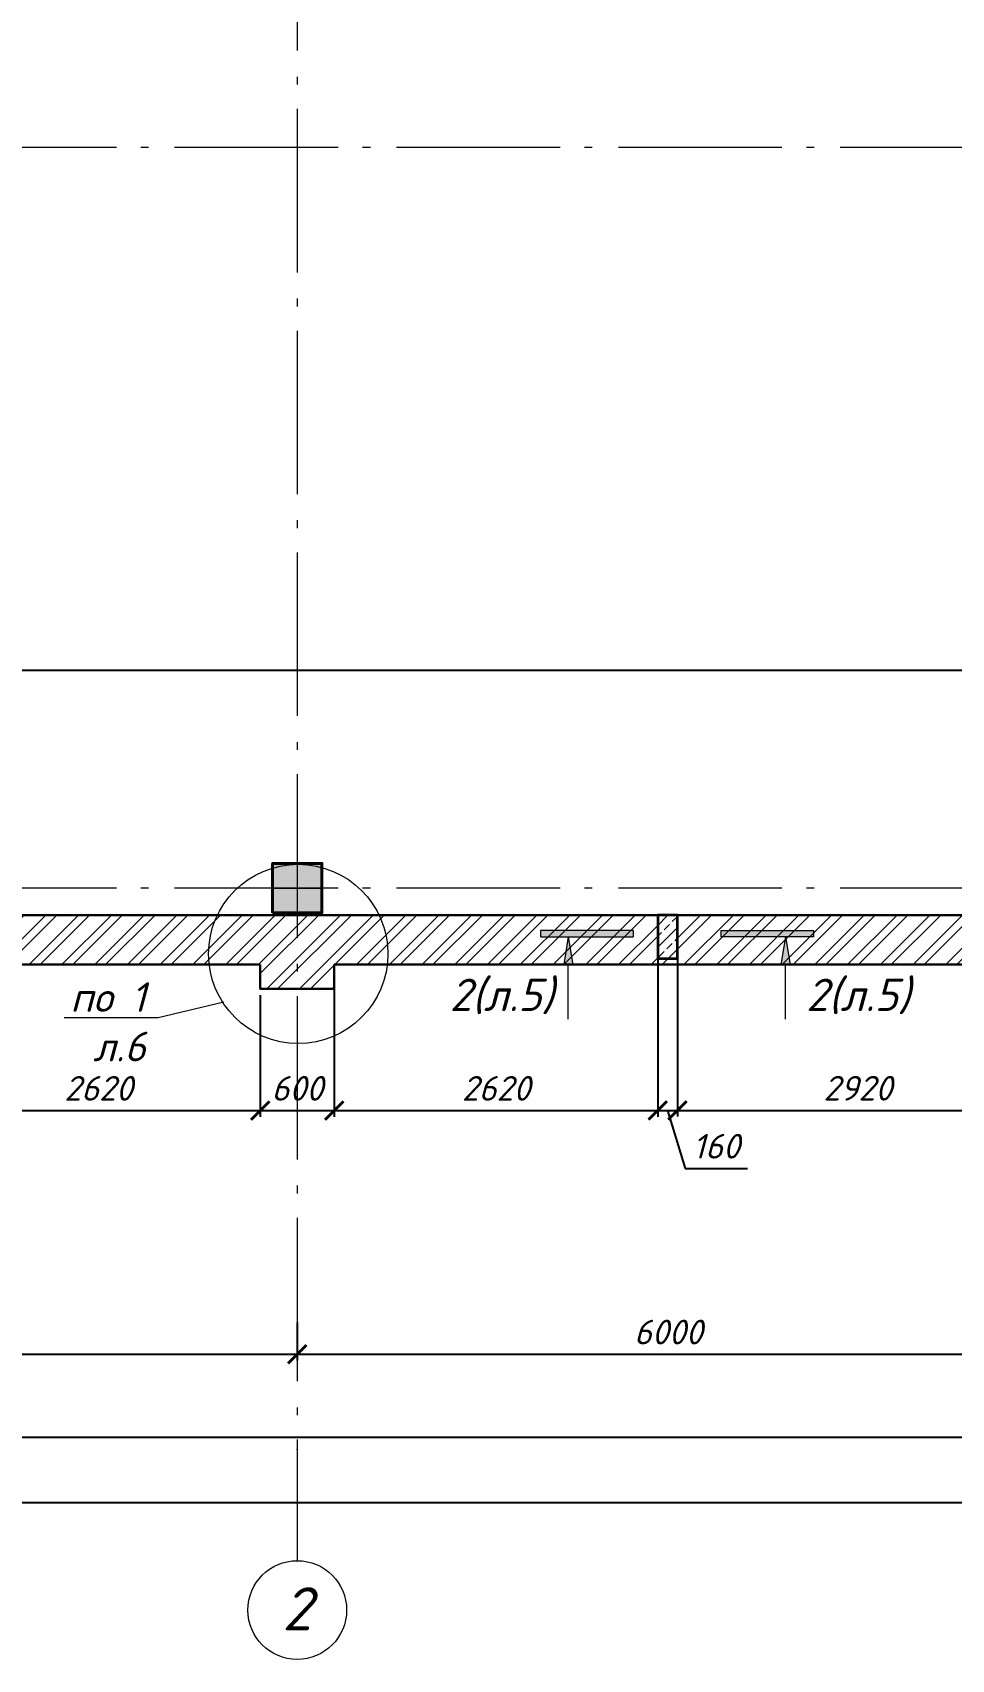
# Model space of a CAD drawing. Header units: millimetres. Extents: x -238377 to -11282, y -123214 to -44846.
# Drawn here: x -210795 to -203352, y -85462 to -72278 of the extents above; entities that cross this region are included whole.
import ezdxf
from ezdxf import colors
from ezdxf.entities.mleader import LeaderData, LeaderLine
from ezdxf.enums import TextEntityAlignment as Align
from ezdxf.math import Vec2, Vec3

# ---------------------------------------------------------------- set-up
doc = ezdxf.new("R2010")
doc.units = ezdxf.units.MM
doc.header["$MEASUREMENT"] = 0
doc.linetypes.add('Double Dashed', pattern=[1797.222233, 1325, -211.666656, 63.333344, -197.222233])
doc.linetypes.add('штриховаяX2', pattern=[38.1, 25.4, -12.7])
doc.layers.get('0').update_dxf_attribs({"lineweight": 5})
doc.layers.add('#Hatch', color=252, linetype='Continuous', lineweight=5, true_color=0x696969)
for name, color, linetype, lineweight in [('#Бетон', 10, 'Continuous', 35), ('#Выноски', 150, 'Continuous', 15), ('колонны_Ном._пера__94', 252, 'Continuous', 13), ('колонны_Ном._пера__99', 7, 'Continuous', 40), ('оси_Ном._пера__96', 7, 'Continuous', 5), ('оси_Ном._пера__97', 7, 'Continuous', 20), ('размеры', 7, 'Continuous', 5)]:
    doc.layers.add(name, color=color, linetype=linetype, lineweight=lineweight)
for name, color, linetype in [('#стены наруж', 7, 'Continuous'), ('колонны', 7, 'Continuous'), ('оси', 7, 'Continuous')]:
    doc.layers.add(name, color=color, linetype=linetype)
doc.styles.get("Standard").update_dxf_attribs({"font": 'isocpeui.ttf'})
doc.styles.add('STEP PR', font='isocpeui.ttf')
doc.styles.add('СГЕНЕРИР_СТИЛЬ_3', font='gost_2_304-81_type.ttf')
doc.dimstyles.get("Standard").update_dxf_attribs({"dimtxt": 200, "dimasz": 150, "dimexe": 50, "dimexo": 50, "dimgap": 80, "dimtad": 1, "dimdec": 0, "dimzin": 0, "dimdsep": 46, "dimtxsty": 'Standard', "dimblk": 'ARCHTICK', "dimcen": 5, "dimdle": 50, "dimadec": 0, "dimazin": 0, "dimtfac": 1, "dimtdec": 0, "dimtofl": 0, "dimtmove": 1, "dimatfit": 3, "dimfxl": 1, "dimtolj": 1, "dimtzin": 0, "dimarcsym": 0})

# ---------------------------------------------------------------- blocks, each defined once
blk = doc.blocks.new('Стандартный маркер сетки_2')
at = {"layer": 'оси_Ном._пера__96', "linetype": 'Double Dashed', "lineweight": 5}
for p, q in [((900, 0), (17157, 0)), ((17157, 0), (18057, 0))]:
    blk.add_line(p, q, dxfattribs=at)
blk.add_point((17157, 0), dxfattribs=at)
blk.add_point((17157, 0), dxfattribs=at)
at = {"layer": 'оси_Ном._пера__97', "linetype": 'Continuous'}
blk.add_circle((18457, 0), 400, dxfattribs=at)
at = {"layer": 'оси_Ном._пера__96', "style": 'СГЕНЕРИР_СТИЛЬ_3'}
blk.add_attdef('AC_MarkerText_1', text='', height=350, rotation=90, dxfattribs=at).set_placement((18727, -122), align=Align.BOTTOM_LEFT)
blk = doc.blocks.new('_ArchTick')
at = {"color": 0, "linetype": 'ByBlock', "const_width": 0.15}
blk.add_lwpolyline([(-0.5, -0.5), (0.5, 0.5)], dxfattribs=at)
blk = doc.blocks.new('*D24')
at = {"layer": 'Defpoints', "color": 0, "transparency": 16777216}
for p in [(-214651, -83762), (-147001, -83944), (-147001, -84189)]:
    blk.add_point(p, dxfattribs=at)
at = {"layer": 'размеры', "color": 0, "lineweight": -2, "transparency": 16777216}
for p, q in [((-214651, -83812), (-214651, -84239)), ((-147001, -83994), (-147001, -84239)), ((-214701, -84189), (-146951, -84189))]:
    blk.add_line(p, q, dxfattribs=at)
at = {"layer": 'размеры', "color": 0, "lineweight": -2, "transparency": 16777216, "xscale": 150, "yscale": 150, "zscale": 150, "rotation": 180}
blk.add_blockref('_ArchTick', (-214651, -84189), dxfattribs=at)
at = {"layer": 'размеры', "color": 0, "lineweight": -2, "transparency": 16777216, "xscale": 150, "yscale": 150, "zscale": 150}
blk.add_blockref('_ArchTick', (-147001, -84189), dxfattribs=at)
at = {"layer": 'размеры', "color": 0, "transparency": 16777216, "insert": (-180813, -84008), "char_height": 200, "attachment_point": 5}
blk.add_mtext('\\A1;67650', dxfattribs=at)
blk = doc.blocks.new('*D27')
at = {"layer": 'Defpoints', "color": 0, "transparency": 16777216}
for p in [(-214651, -82596), (-208651, -82681), (-208651, -82989)]:
    blk.add_point(p, dxfattribs=at)
at = {"layer": 'размеры', "color": 0, "lineweight": -2, "transparency": 16777216}
for p, q in [((-214651, -82646), (-214651, -83039)), ((-208651, -82731), (-208651, -83039)), ((-214701, -82989), (-208601, -82989))]:
    blk.add_line(p, q, dxfattribs=at)
at = {"layer": 'размеры', "color": 0, "lineweight": -2, "transparency": 16777216, "xscale": 150, "yscale": 150, "zscale": 150, "rotation": 180}
blk.add_blockref('_ArchTick', (-214651, -82989), dxfattribs=at)
at = {"layer": 'размеры', "color": 0, "lineweight": -2, "transparency": 16777216, "xscale": 150, "yscale": 150, "zscale": 150}
blk.add_blockref('_ArchTick', (-208651, -82989), dxfattribs=at)
at = {"layer": 'размеры', "color": 0, "transparency": 16777216, "insert": (-211646, -82809), "char_height": 200, "attachment_point": 5}
blk.add_mtext('\\A1;6000', dxfattribs=at)
blk = doc.blocks.new('*D28')
at = {"layer": 'Defpoints', "color": 0, "transparency": 16777216}
for p in [(-202651, -82571), (-208651, -82681), (-202651, -82989)]:
    blk.add_point(p, dxfattribs=at)
at = {"layer": 'размеры', "color": 0, "lineweight": -2, "transparency": 16777216}
for p, q in [((-202651, -82621), (-202651, -83039)), ((-208651, -82731), (-208651, -83039)), ((-208701, -82989), (-202601, -82989))]:
    blk.add_line(p, q, dxfattribs=at)
at = {"layer": 'размеры', "color": 0, "lineweight": -2, "transparency": 16777216, "xscale": 150, "yscale": 150, "zscale": 150, "rotation": 180}
blk.add_blockref('_ArchTick', (-208651, -82989), dxfattribs=at)
at = {"layer": 'размеры', "color": 0, "lineweight": -2, "transparency": 16777216, "xscale": 150, "yscale": 150, "zscale": 150}
blk.add_blockref('_ArchTick', (-202651, -82989), dxfattribs=at)
at = {"layer": 'размеры', "color": 0, "transparency": 16777216, "insert": (-205646, -82809), "char_height": 200, "attachment_point": 5}
blk.add_mtext('\\A1;6000', dxfattribs=at)
blk = doc.blocks.new('*D44')
at = {"layer": 'Defpoints', "color": 0, "transparency": 16777216}
for p in [(-210229, -64810), (-216741, -79210), (-216352, -79210)]:
    blk.add_point(p, dxfattribs=at)
at = {"layer": 'размеры', "color": 0, "lineweight": -2, "transparency": 16777216}
for p, q in [((-210279, -64810), (-216791, -64810)), ((-216741, -64760), (-216741, -79260)), ((-216402, -79210), (-216791, -79210))]:
    blk.add_line(p, q, dxfattribs=at)
at = {"layer": 'размеры', "color": 0, "lineweight": -2, "transparency": 16777216, "xscale": 150, "yscale": 150, "zscale": 150}
for p, rotation in [((-216741, -64810), 90), ((-216741, -79210), 270)]:
    blk.add_blockref('_ArchTick', p, dxfattribs=dict(at, rotation=rotation))
at = {"layer": 'размеры', "color": 0, "transparency": 16777216, "insert": (-216921, -71996), "char_height": 200, "attachment_point": 5, "rotation": 90}
blk.add_mtext('\\A1;14400', dxfattribs=at)
blk = doc.blocks.new('*D46')
at = {"layer": 'Defpoints', "color": 0, "transparency": 16777216}
for p in [(-214871, -76944), (-184751, -77241), (-184751, -77445)]:
    blk.add_point(p, dxfattribs=at)
at = {"layer": 'размеры', "color": 0, "lineweight": -2, "transparency": 16777216}
for p, q in [((-214871, -76994), (-214871, -77495)), ((-184751, -77291), (-184751, -77495)), ((-214921, -77445), (-184701, -77445))]:
    blk.add_line(p, q, dxfattribs=at)
at = {"layer": 'размеры', "color": 0, "lineweight": -2, "transparency": 16777216, "xscale": 150, "yscale": 150, "zscale": 150, "rotation": 180}
blk.add_blockref('_ArchTick', (-214871, -77445), dxfattribs=at)
at = {"layer": 'размеры', "color": 0, "lineweight": -2, "transparency": 16777216, "xscale": 150, "yscale": 150, "zscale": 150}
blk.add_blockref('_ArchTick', (-184751, -77445), dxfattribs=at)
at = {"layer": 'размеры', "color": 0, "transparency": 16777216, "insert": (-200856, -77265), "char_height": 200, "attachment_point": 5}
blk.add_mtext('\\A1;30120', dxfattribs=at)
blk = doc.blocks.new('Колонна_15_1', base_point=(22379, 71856))
at = {"layer": 'колонны_Ном._пера__94', "linetype": 'Continuous', "true_color": 0x7d7d7d}
blk.add_hatch(color=8, dxfattribs=at).paths.add_polyline_path([(22179, 71647), (22579, 71647), (22579, 72047), (22179, 72047)])
blk.add_hatch(color=8, dxfattribs=at).paths.add_polyline_path([(22179, 71647), (22579, 71647), (22579, 72047), (22179, 72047)])
at = {"layer": 'колонны_Ном._пера__99', "linetype": 'Continuous', "flags": 128}
blk.add_lwpolyline([(22179, 71647), (22579, 71647), (22579, 72047), (22179, 72047)], close=True, dxfattribs=at)
at = {"layer": 'колонны_Ном._пера__99', "color": 8, "linetype": 'Continuous', "true_color": 0x737373, "flags": 128}
blk.add_lwpolyline([(22179, 71647), (22579, 71647), (22579, 72047), (22179, 72047)], close=True, dxfattribs=at)
at = {"layer": 'оси_Ном._пера__96', "color": 253, "lineweight": 5, "true_color": 0x9c9c9c}
for points in [[(22379, 72047), (22379, 71647)], [(22379, 72047), (22379, 71647)], [(22179, 71847), (22579, 71847)], [(22179, 71847), (22579, 71847)]]:
    blk.add_lwpolyline(points, dxfattribs=at)
blk = doc.blocks.new('*D73')
at = {"layer": 'Defpoints', "color": 0, "transparency": 16777216}
for p in [(-214651, -83255), (-184651, -83333), (-184651, -83661)]:
    blk.add_point(p, dxfattribs=at)
at = {"layer": 'размеры', "color": 0, "lineweight": -2, "transparency": 16777216}
for p, q in [((-214651, -83305), (-214651, -83711)), ((-184651, -83383), (-184651, -83711)), ((-214701, -83661), (-184601, -83661))]:
    blk.add_line(p, q, dxfattribs=at)
at = {"layer": 'размеры', "color": 0, "lineweight": -2, "transparency": 16777216, "xscale": 150, "yscale": 150, "zscale": 150, "rotation": 180}
blk.add_blockref('_ArchTick', (-214651, -83661), dxfattribs=at)
at = {"layer": 'размеры', "color": 0, "lineweight": -2, "transparency": 16777216, "xscale": 150, "yscale": 150, "zscale": 150}
blk.add_blockref('_ArchTick', (-184651, -83661), dxfattribs=at)
at = {"layer": 'размеры', "color": 0, "transparency": 16777216, "insert": (-199651, -83481), "char_height": 200, "attachment_point": 5}
blk.add_mtext('\\A1;30000', dxfattribs=at)
blk = doc.blocks.new('сердечник160х300')
at = {"layer": '#Hatch'}
h = blk.add_hatch(dxfattribs=at)
h.set_pattern_fill('ANSI33', color=256, scale=500)
h.paths.add_polyline_path([(80, 150), (-80, 150), (-80, -198), (80, -198)])
at = {"layer": '#Бетон'}
blk.add_lwpolyline([(80, -200), (80, 150), (-80, 150), (-80, -200)], close=True, dxfattribs=at)
blk = doc.blocks.new('*D210')
at = {"layer": 'Defpoints', "color": 0, "transparency": 16777216}
for p in [(-208951, -80028), (-208351, -79929), (-208351, -81014)]:
    blk.add_point(p, dxfattribs=at)
at = {"layer": 'размеры', "color": 0, "lineweight": -2, "transparency": 16777216}
for p, q in [((-208351, -79979), (-208351, -81064)), ((-208951, -80078), (-208951, -81064)), ((-209001, -81014), (-208301, -81014))]:
    blk.add_line(p, q, dxfattribs=at)
at = {"layer": 'размеры', "color": 0, "lineweight": -2, "transparency": 16777216, "xscale": 150, "yscale": 150, "zscale": 150, "rotation": 180}
blk.add_blockref('_ArchTick', (-208951, -81014), dxfattribs=at)
at = {"layer": 'размеры', "color": 0, "lineweight": -2, "transparency": 16777216, "xscale": 150, "yscale": 150, "zscale": 150}
blk.add_blockref('_ArchTick', (-208351, -81014), dxfattribs=at)
at = {"layer": 'размеры', "color": 0, "transparency": 16777216, "insert": (-208651, -80834), "char_height": 200, "attachment_point": 5}
blk.add_mtext('\\A1;600', dxfattribs=at)
blk = doc.blocks.new('*D211')
at = {"layer": 'Defpoints', "color": 0, "transparency": 16777216}
for p in [(-205731, -79730), (-208351, -79929), (-205731, -81014)]:
    blk.add_point(p, dxfattribs=at)
at = {"layer": 'размеры', "color": 0, "lineweight": -2, "transparency": 16777216}
for p, q in [((-205731, -79780), (-205731, -81064)), ((-208351, -79979), (-208351, -81064)), ((-208401, -81014), (-205681, -81014))]:
    blk.add_line(p, q, dxfattribs=at)
at = {"layer": 'размеры', "color": 0, "lineweight": -2, "transparency": 16777216, "xscale": 150, "yscale": 150, "zscale": 150, "rotation": 180}
blk.add_blockref('_ArchTick', (-208351, -81014), dxfattribs=at)
at = {"layer": 'размеры', "color": 0, "lineweight": -2, "transparency": 16777216, "xscale": 150, "yscale": 150, "zscale": 150}
blk.add_blockref('_ArchTick', (-205731, -81014), dxfattribs=at)
at = {"layer": 'размеры', "color": 0, "transparency": 16777216, "insert": (-207041, -80834), "char_height": 200, "attachment_point": 5}
blk.add_mtext('\\A1;2620', dxfattribs=at)
blk = doc.blocks.new('*D212')
at = {"layer": 'Defpoints', "color": 0, "transparency": 16777216}
for p in [(-205731, -79730), (-205571, -79730), (-205571, -81013)]:
    blk.add_point(p, dxfattribs=at)
at = {"layer": 'размеры', "color": 0, "lineweight": -2, "transparency": 16777216}
for p, q in [((-205731, -79780), (-205731, -81063)), ((-205571, -79780), (-205571, -81063)), ((-205781, -81013), (-205521, -81013)), ((-205651, -81013), (-205510, -81483)), ((-205510, -81483), (-205004, -81483))]:
    blk.add_line(p, q, dxfattribs=at)
at = {"layer": 'размеры', "color": 0, "lineweight": -2, "transparency": 16777216, "xscale": 150, "yscale": 150, "zscale": 150, "rotation": 180}
blk.add_blockref('_ArchTick', (-205731, -81013), dxfattribs=at)
at = {"layer": 'размеры', "color": 0, "lineweight": -2, "transparency": 16777216, "xscale": 150, "yscale": 150, "zscale": 150}
blk.add_blockref('_ArchTick', (-205571, -81013), dxfattribs=at)
at = {"layer": 'размеры', "color": 0, "transparency": 16777216, "insert": (-205257, -81303), "char_height": 200, "attachment_point": 5}
blk.add_mtext('\\A1;160', dxfattribs=at)
blk = doc.blocks.new('*D213')
at = {"layer": 'Defpoints', "color": 0, "transparency": 16777216}
for p in [(-205571, -79730), (-202651, -80028), (-202651, -81013)]:
    blk.add_point(p, dxfattribs=at)
at = {"layer": 'размеры', "color": 0, "lineweight": -2, "transparency": 16777216}
for p, q in [((-205571, -79780), (-205571, -81063)), ((-202651, -80078), (-202651, -81063)), ((-205621, -81013), (-202601, -81013))]:
    blk.add_line(p, q, dxfattribs=at)
at = {"layer": 'размеры', "color": 0, "lineweight": -2, "transparency": 16777216, "xscale": 150, "yscale": 150, "zscale": 150, "rotation": 180}
blk.add_blockref('_ArchTick', (-205571, -81013), dxfattribs=at)
at = {"layer": 'размеры', "color": 0, "lineweight": -2, "transparency": 16777216, "xscale": 150, "yscale": 150, "zscale": 150}
blk.add_blockref('_ArchTick', (-202651, -81013), dxfattribs=at)
at = {"layer": 'размеры', "color": 0, "transparency": 16777216, "insert": (-204111, -80833), "char_height": 200, "attachment_point": 5}
blk.add_mtext('\\A1;2920', dxfattribs=at)
blk = doc.blocks.new('*U252')
at = {"ltscale": 100}
h = blk.add_hatch(color=256, dxfattribs=at)
h.dxf.hatch_style = 1
h.paths.add_polyline_path([(-335, 770), (-335, 700), (665, 700), (665, 770)])
h = blk.add_hatch(color=256, dxfattribs=at)
h.dxf.hatch_style = 1
h.paths.add_polyline_path([(-85, 400), (-35, 400), (15, 400), (-35, 700)])
at = {"linetype": 'Continuous', "ltscale": 100}
for p, q in [((-335, 770), (-335, 700)), ((665, 770), (-335, 770)), ((-335, 700), (665, 700)), ((-35, 700), (-85, 400)), ((-35, 700), (15, 400)), ((-85, 400), (-35, 400)), ((15, 400), (-35, 400))]:
    blk.add_line(p, q, dxfattribs=at)
blk.add_lwpolyline([(665, 770), (665, 700)], dxfattribs=at)
at = {"linetype": 'Continuous', "ltscale": 100, "extrusion": (-1, 1e-16, 0), "elevation": 35}
blk.add_lwpolyline([(190, 0), (-400, 0)], dxfattribs=at)
at = {"ltscale": 100, "style": 'STEP PR'}
blk.add_attdef('Nh', text='', height=350, dxfattribs=at).set_placement((-192, -102), align=Align.RIGHT)
blk = doc.blocks.new('*U269')
at = {"ltscale": 100}
h = blk.add_hatch(color=256, dxfattribs=at)
h.dxf.hatch_style = 1
h.paths.add_polyline_path([(665, 770), (665, 700), (1665, 700), (1665, 770)])
h = blk.add_hatch(color=256, dxfattribs=at)
h.dxf.hatch_style = 1
h.paths.add_polyline_path([(1415, 400), (1365, 400), (1315, 400), (1365, 700)])
at = {"linetype": 'Continuous', "ltscale": 100}
for p, q in [((665, 770), (1665, 770)), ((1665, 770), (1665, 700)), ((1665, 700), (665, 700)), ((1365, 700), (1315, 400)), ((1365, 700), (1415, 400)), ((1315, 400), (1365, 400)), ((1415, 400), (1365, 400))]:
    blk.add_line(p, q, dxfattribs=at)
blk.add_lwpolyline([(665, 770), (665, 700)], dxfattribs=at)
at = {"linetype": 'Continuous', "ltscale": 100, "extrusion": (1, 1e-16, 0), "elevation": 1365}
blk.add_lwpolyline([(-190, 0), (400, 0)], dxfattribs=at)
at = {"ltscale": 100, "style": 'STEP PR'}
blk.add_attdef('Nh', text='', height=350, dxfattribs=at).set_placement((1799, -102), align=Align.RIGHT)
blk = doc.blocks.new('*D276')
at = {"layer": 'Defpoints', "color": 0, "transparency": 16777216}
for p in [(-211571, -79730), (-208951, -80028), (-208951, -81014)]:
    blk.add_point(p, dxfattribs=at)
at = {"layer": 'размеры', "color": 0, "lineweight": -2, "transparency": 16777216}
for p, q in [((-211571, -79780), (-211571, -81064)), ((-208951, -80078), (-208951, -81064)), ((-211621, -81014), (-208901, -81014))]:
    blk.add_line(p, q, dxfattribs=at)
at = {"layer": 'размеры', "color": 0, "lineweight": -2, "transparency": 16777216, "xscale": 150, "yscale": 150, "zscale": 150, "rotation": 180}
blk.add_blockref('_ArchTick', (-211571, -81014), dxfattribs=at)
at = {"layer": 'размеры', "color": 0, "lineweight": -2, "transparency": 16777216, "xscale": 150, "yscale": 150, "zscale": 150}
blk.add_blockref('_ArchTick', (-208951, -81014), dxfattribs=at)
at = {"layer": 'размеры', "color": 0, "transparency": 16777216, "insert": (-210261, -80834), "char_height": 200, "attachment_point": 5}
blk.add_mtext('\\A1;2620', dxfattribs=at)
blk = doc.blocks.new('_None')

msp = doc.modelspace()

# ---------------------------------------------------------------- hatches: boundary and pattern name
at = {"layer": '#Hatch'}
h = msp.add_hatch(dxfattribs=at)
h.set_pattern_fill('ANSI32', color=256, scale=500)
h.paths.add_polyline_path([(-214871.5, -73000.4), (-215271.5, -73000.4), (-215271.5, -73079.7), (-215271.5, -73148.9), (-215271.5, -73210.4), (-214871.5, -73210.4)])
h.paths.add_polyline_path([(-214871.5, -73210.4), (-215271.5, -73210.4), (-215271.5, -73359.4), (-215271.5, -73410.4), (-215271.5, -79210.4), (-214871.5, -79210.4), (-214871.5, -76290.4), (-215171.5, -76290.4), (-215171.5, -76130.4), (-214871.5, -76130.4)])
edge = h.paths.add_edge_path(flags=17)
edge.add_line((-208348.5, -79430.4), (-208954.5, -79430.4))
edge.add_arc((-208651.5, -79221.7), 367.9, 214.55283, 325.44717)
edge = h.paths.add_edge_path(flags=17)
edge.add_line((-190348.2, -79430.4), (-190954.2, -79430.4))
edge.add_arc((-190651.2, -79221.7), 367.9, 214.55283, 325.44717)
edge = h.paths.add_edge_path(flags=17)
edge.add_line((-184351.2, -79430.4), (-184816, -79430.4))
edge.add_arc((-184655.4, -79306.9), 202.6, 217.5612, 292.54264)
edge.add_arc((-184412.3, -79405.2), 187.8, 208.21459, 288.99311)
edge.add_line((-184351.2, -79582.8), (-184351.2, -79430.4))
edge = h.paths.add_edge_path()
edge.add_line((-187571.5, -79430.4), (-187571.5, -79730.4))
edge.add_line((-187571.5, -79730.4), (-187731.5, -79730.4))
edge.add_line((-187731.5, -79730.4), (-187731.5, -79430.4))
edge.add_line((-187731.5, -79430.4), (-190348.2, -79430.4))
edge.add_arc((-190651.2, -79221.7), 367.9, 214.55283, 325.44717, ccw=False)
edge.add_line((-190954.2, -79430.4), (-193571.5, -79430.4))
edge.add_line((-193571.5, -79430.4), (-193571.5, -79730.4))
edge.add_line((-193571.5, -79730.4), (-193731.5, -79730.4))
edge.add_line((-193731.5, -79730.4), (-193731.5, -79430.4))
edge.add_line((-193731.5, -79430.4), (-199571.5, -79430.4))
edge.add_line((-199571.5, -79430.4), (-199571.5, -79730.4))
edge.add_line((-199571.5, -79730.4), (-199731.5, -79730.4))
edge.add_line((-199731.5, -79730.4), (-199731.5, -79430.4))
edge.add_line((-199731.5, -79430.4), (-205571.5, -79430.4))
edge.add_line((-205571.5, -79430.4), (-205571.5, -79730.4))
edge.add_line((-205571.5, -79730.4), (-205731.5, -79730.4))
edge.add_line((-205731.5, -79730.4), (-205731.5, -79430.4))
edge.add_line((-205731.5, -79430.4), (-208348.5, -79430.4))
edge.add_arc((-208651.5, -79221.7), 367.9, 214.55283, 325.44717, ccw=False)
edge.add_line((-208954.5, -79430.4), (-211571.3, -79430.4))
edge.add_line((-211571.3, -79430.4), (-211571.3, -79730.4))
edge.add_line((-211571.3, -79730.4), (-211731.3, -79730.4))
edge.add_line((-211731.3, -79730.4), (-211731.3, -79430.4))
edge.add_line((-211731.3, -79430.4), (-214871.5, -79430.4))
edge.add_line((-214871.5, -79430.4), (-214871.5, -79210.4))
edge.add_line((-214871.5, -79210.4), (-215271.5, -79210.4))
edge.add_line((-215271.5, -79210.4), (-215271.5, -79830.4))
edge.add_line((-215271.5, -79830.4), (-215271.5, -80030.4))
edge.add_line((-215271.5, -80030.4), (-214651.2, -80030.4))
edge.add_line((-214651.2, -80030.4), (-214651.2, -79830.4))
edge.add_line((-214651.2, -79830.4), (-208951.3, -79830.4))
edge.add_line((-208951.3, -79830.4), (-208951.3, -80028.3))
edge.add_line((-208951.3, -80028.3), (-208351, -80028.3))
edge.add_line((-208351, -80028.3), (-208351, -79830.4))
edge.add_line((-208351, -79830.4), (-202951.3, -79830.4))
edge.add_line((-202951.3, -79830.4), (-202951.3, -80028.3))
edge.add_line((-202951.3, -80028.3), (-202351, -80028.3))
edge.add_line((-202351, -80028.3), (-202351, -79830.4))
edge.add_line((-202351, -79830.4), (-196951.3, -79830.4))
edge.add_line((-196951.3, -79830.4), (-196951.3, -80028.3))
edge.add_line((-196951.3, -80028.3), (-196351, -80028.3))
edge.add_line((-196351, -80028.3), (-196351, -79830.4))
edge.add_line((-196351, -79830.4), (-190951.3, -79830.4))
edge.add_line((-190951.3, -79830.4), (-190951.3, -80028.3))
edge.add_line((-190951.3, -80028.3), (-190351, -80028.3))
edge.add_line((-190351, -80028.3), (-190351, -79830.4))
edge.add_line((-190351, -79830.4), (-184951.2, -79830.4))
edge.add_line((-184951.2, -79830.4), (-184951.2, -80030.4))
edge.add_line((-184951.2, -80030.4), (-184351.2, -80030.4))
edge.add_line((-184351.2, -80030.4), (-184351.2, -79830.4))
edge.add_line((-184351.2, -79830.4), (-184351.2, -79582.8))
edge.add_arc((-184412.3, -79405.2), 187.8, 208.21459, 288.99311, ccw=False)
edge.add_arc((-184655.4, -79306.9), 202.6, 217.5612, 292.54264, ccw=False)
edge.add_line((-184816, -79430.4), (-187571.5, -79430.4))

# ---------------------------------------------------------------- linework, layer by layer
at = {"layer": '#Выноски'}
msp.add_circle((-208643.2, -79744.7), 726.3, dxfattribs=at)
at = {"layer": '#стены наруж', "lineweight": 30}
for points in [[(-215271.5, -79830.4), (-215271.5, -73000.4), (-214871.5, -73000.4), (-214871.5, -79430.4), (-184351.2, -79430.4), (-184351.2, -79830.4)], [(-208951.3, -79830.4), (-214651.2, -79830.4)], [(-208951.3, -79830.4), (-208951.3, -80028.3), (-208351, -80028.3), (-208351, -79830.4)], [(-202951.3, -79830.4), (-208351, -79830.4)]]:
    msp.add_lwpolyline(points, dxfattribs=at)
at = {"layer": 'Defpoints', "color": 8, "linetype": 'штриховаяX2', "lineweight": 5, "ltscale": 5, "true_color": 0x737373, "const_width": 0.5}
msp.add_lwpolyline([(-214451.5, -79010.4), (-184851.5, -79010.4), (-184851.5, -79410.4), (-214451.5, -79410.4)], close=True, dxfattribs=at)
at = {"layer": 'оси_Ном._пера__96', "linetype": 'Double Dashed'}
msp.add_line((-143619.1, -73210.4), (-216265.2, -73210.4), dxfattribs=at)
at = {"layer": 'оси_Ном._пера__96', "linetype": 'Double Dashed', "lineweight": 5}
msp.add_line((-143619.1, -79210.4), (-216265.2, -79210.4), dxfattribs=at)

# ---------------------------------------------------------------- block references
at = {"layer": '#Выноски', "xscale": 0.75, "yscale": 0.75, "zscale": 0.75}
msp.add_blockref('*U252', (-206429.3, -80130.9), dxfattribs=at).add_auto_attribs({'Nh': '2(л.5)'})
at = {"layer": '#Выноски'}
ref = msp.add_blockref('*U269', (-205719.1, -80130.9), dxfattribs=dict(at, xscale=0.75, yscale=0.75, zscale=0.75))
ref.add_attrib('Nh', '2(л.5)', dxfattribs={"layer": '0', "ltscale": 100, "height": 262.5, "style": 'STEP PR'}).set_placement((-203686.1, -80207.3), align=Align.RIGHT)
at = {"layer": 'колонны'}
msp.add_blockref('Колонна_15_1', (-208651.5, -79201.5), dxfattribs=at)
at = {"layer": 'оси'}
ref = msp.add_blockref('Стандартный маркер сетки_2', (-208651.2, -66605), dxfattribs=dict(at, zscale=1000, rotation=270))
ref.add_attrib('AC_MarkerText_1', '2', dxfattribs={"color": 7, "linetype": 'Continuous', "lineweight": 13, "height": 350, "rotation": 360}).set_placement((-208773.4, -85332), align=Align.BOTTOM_LEFT)
at = {"layer": 'размеры'}
msp.add_blockref('сердечник160х300', (-205651.5, -79580.4), dxfattribs=at)

# ---------------------------------------------------------------- dimensions: what is measured, and where the dimension line sits
dim = msp.add_linear_dim(base=(-216740.6, -79210.4), p1=(-210228.9, -64810.4), p2=(-216351.7, -79210.4), angle=270, dimstyle='Standard', dxfattribs=at)
dim.commit()
dim.dimension.update_dxf_attribs({"geometry": '*D44', "text_midpoint": (-216740.6, -71996.1), "dimtype": 160})
for base, p1, p2, picture, middle in [((-184751.2, -77444.7), (-214870.9, -76944.4), (-184751.2, -77241.3), '*D46', (-200855.7, -77444.7)), ((-208651.2, -82989.2), (-214651.2, -82596.2), (-208651.2, -82681), '*D27', (-211646.4, -82989.2)), ((-202651.2, -82989.2), (-208651.2, -82681), (-202651.2, -82570.6), '*D28', (-205646.4, -82989.2)), ((-184651.2, -83660.6), (-214651.2, -83254.9), (-184651.2, -83333.2), '*D73', (-199651.2, -83660.6)), ((-147001.2, -84189.2), (-214651.2, -83762.3), (-147001.2, -83943.5), '*D24', (-180813.2, -84189.2))]:
    dim = msp.add_linear_dim(base=base, p1=p1, p2=p2, dimstyle='Standard', dxfattribs=at)
    dim.commit()
    dim.dimension.update_dxf_attribs({"geometry": picture, "text_midpoint": middle, "dimtype": 160})
for base, p1, p2, picture, middle in [((-208951.3, -81013.7), (-211571.3, -79730.4), (-208951.3, -80028.3), '*D276', (-210261.3, -80833.7)), ((-205731.4633, -81013.7271), (-208351.0248, -79929.3481), (-205731.4633, -79730.3922), '*D211', (-207041.244, -80833.7271)), ((-205571.5, -81012.7), (-205731.5, -79730.4), (-205571.5, -79730.4), '*D212', (-205430.5, -81302.7)), ((-202651.2, -81012.7), (-205571.5, -79730.4), (-202651.2, -80028.3), '*D213', (-204111.3, -80832.7)), ((-208351, -81013.7), (-208951.3, -80028.3), (-208351, -79929.3), '*D210', (-208651.2, -80833.7))]:
    dim = msp.add_linear_dim(base=base, p1=p1, p2=p2, dimstyle='Standard', dxfattribs=at)
    dim.commit()
    dim.dimension.update_dxf_attribs({"geometry": picture, "text_midpoint": middle})

# ---------------------------------------------------------------- leaders
at = {"layer": '#Выноски'}
ml = msp.add_multileader_mtext('Standard', dxfattribs=at)
ml.set_content('\\A1;по 1\\Pл.6', color=256, style='STEP PR')
ml.set_leader_properties(color=256, linetype='ByLayer', lineweight=-1)
ml.set_arrow_properties(name='NONE')
ml.build(insert=Vec2(0, 0))
ml.multileader.update_dxf_attribs({"text_left_attachment_type": 6, "text_right_attachment_type": 6, "dogleg_length": 0, "arrow_head_size": 240})
ctx = ml.context
ctx.base_point, ctx.char_height, ctx.arrow_head_size, ctx.landing_gap_size, ctx.plane_origin = Vec3(-210606.7, -80262.5), 240, 240, 100, Vec3(-204032.1, -93899.4)
ctx.left_attachment, ctx.right_attachment, ctx.text_align_type = 6, 6, 2
notes = []
notes.append((ctx, [(1, (1, 1, 0), (-209777.9, -80262.5), (-1, 0), 0, [(0, [(-209244.8, -80135.3)], 0, [])])]))
ctx.mtext.insert, ctx.mtext.rotation, ctx.mtext.defined_height, ctx.mtext.alignment, ctx.mtext.flow_direction = Vec3(-209877.9, -79974.5), 6.2831853, 401.7, 3, 5
for ctx, leaders in notes:
    for number, flags, end, landing, length, lines in leaders:
        leader = LeaderData()
        leader.index, (leader.has_last_leader_line, leader.has_dogleg_vector, leader.attachment_direction) = number, flags
        leader.last_leader_point, leader.dogleg_vector, leader.dogleg_length = Vec3(end), Vec3(landing), length
        for number, points, colour, breaks in lines:
            line = LeaderLine()
            line.index, line.vertices, line.color, line.breaks = number, Vec3.list(points), colors.encode_raw_color(colour), breaks
            leader.lines.append(line)
        ctx.leaders.append(leader)

doc.saveas('drawing.dxf')
